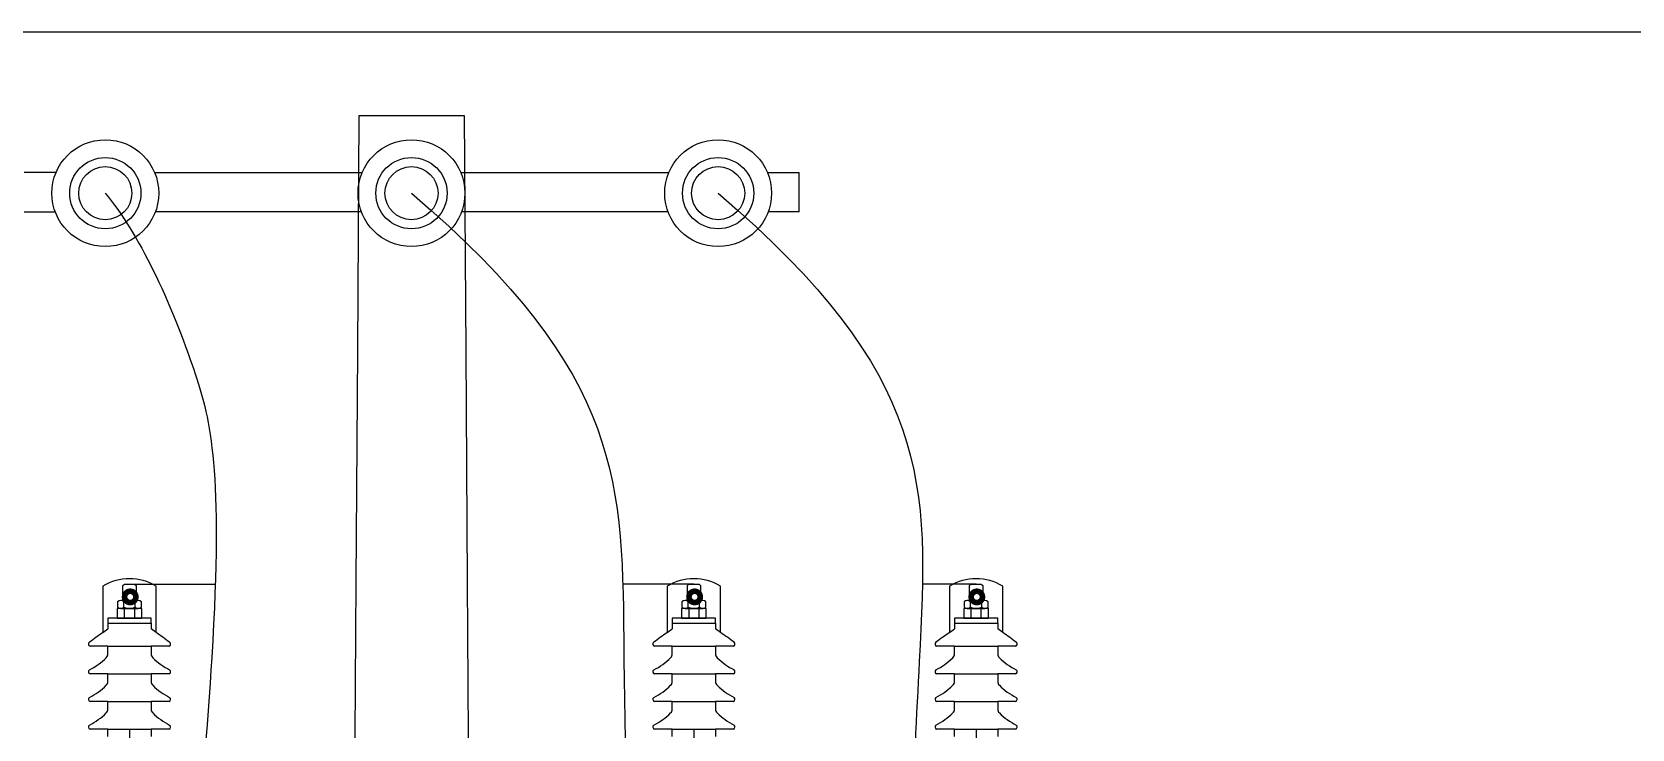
# Model space of a CAD drawing. Header units: inches. Extents: x -246336 to 136055, y -106871 to 69513.
# Drawn here: x -2419 to 416, y 68277 to 69513 of the extents above; entities that cross this region are included whole.
import ezdxf

# ---------------------------------------------------------------- set-up
doc = ezdxf.new("R2010")
doc.units = ezdxf.units.IN
doc.header["$MEASUREMENT"] = 0
doc.layers.add('XA-TT1', color=7, linetype='Continuous')

msp = doc.modelspace()

# ---------------------------------------------------------------- linework, layer by layer
at = {"color": 1}
msp.add_line((-4888.29, 69513.263), (6361.71, 69513.263), dxfattribs=at)
at = {"color": 9}
for p, q in [((-2256.022, 68493.287), (-2256.022, 68502.943)), ((-2236.063, 68493.287), (-2236.063, 68502.943)), ((-1256.022, 68493.287), (-1256.022, 68502.943)), ((-1236.063, 68493.287), (-1236.063, 68502.943)), ((-756.022, 68493.287), (-756.022, 68502.943)), ((-736.063, 68493.287), (-736.063, 68502.943)), ((-2284.352, 68464.741), (-2284.352, 68454.558)), ((-2261.599, 68490.988), (-2230.486, 68490.988)), ((-2207.733, 68464.741), (-2207.733, 68454.558)), ((-1284.352, 68464.741), (-1284.352, 68454.558)), ((-1261.599, 68490.988), (-1230.486, 68490.988)), ((-1207.733, 68464.741), (-1207.733, 68454.558)), ((-784.352, 68464.741), (-784.352, 68454.558)), ((-761.599, 68490.988), (-730.486, 68490.988)), ((-707.733, 68464.741), (-707.733, 68454.558)), ((-2293.279, 68448.343), (-2284.352, 68454.558)), ((-1293.279, 68448.343), (-1284.352, 68454.558)), ((-793.279, 68448.343), (-784.352, 68454.558)), ((-2284.352, 68423.948), (-2316.03, 68423.948)), ((-2284.352, 68423.948), (-2207.733, 68423.948)), ((-2284.352, 68410.652), (-2284.352, 68423.948)), ((-2176.055, 68423.948), (-2207.733, 68423.948)), ((-2207.733, 68423.948), (-2207.733, 68410.652)), ((-1284.352, 68423.948), (-1316.03, 68423.948)), ((-1284.352, 68423.948), (-1207.733, 68423.948)), ((-1284.352, 68410.652), (-1284.352, 68423.948)), ((-1176.055, 68423.948), (-1207.733, 68423.948)), ((-1207.733, 68423.948), (-1207.733, 68410.652)), ((-784.352, 68423.948), (-816.03, 68423.948)), ((-784.352, 68410.652), (-784.352, 68423.948)), ((-784.352, 68423.948), (-707.733, 68423.948)), ((-676.055, 68423.948), (-707.733, 68423.948)), ((-707.733, 68423.948), (-707.733, 68410.652)), ((-2284.352, 68375.003), (-2316.03, 68375.003)), ((-2284.352, 68375.003), (-2207.733, 68375.003)), ((-2284.352, 68361.707), (-2284.352, 68375.003)), ((-2176.055, 68375.003), (-2207.733, 68375.003)), ((-2207.733, 68375.003), (-2207.733, 68361.707)), ((-1284.352, 68375.003), (-1316.03, 68375.003)), ((-1284.352, 68375.003), (-1207.733, 68375.003)), ((-1284.352, 68361.707), (-1284.352, 68375.003)), ((-1176.055, 68375.003), (-1207.733, 68375.003)), ((-1207.733, 68375.003), (-1207.733, 68361.707)), ((-784.352, 68375.003), (-816.03, 68375.003)), ((-784.352, 68361.707), (-784.352, 68375.003)), ((-784.352, 68375.003), (-707.733, 68375.003)), ((-676.055, 68375.003), (-707.733, 68375.003)), ((-707.733, 68375.003), (-707.733, 68361.707)), ((-2284.352, 68326.058), (-2316.03, 68326.058)), ((-2284.352, 68326.058), (-2207.733, 68326.058)), ((-2284.352, 68312.761), (-2284.352, 68326.058)), ((-2176.055, 68326.058), (-2207.733, 68326.058)), ((-2207.733, 68326.058), (-2207.733, 68312.761)), ((-1284.352, 68326.058), (-1316.03, 68326.058)), ((-1284.352, 68326.058), (-1207.733, 68326.058)), ((-1284.352, 68312.761), (-1284.352, 68326.058)), ((-1176.055, 68326.058), (-1207.733, 68326.058)), ((-1207.733, 68326.058), (-1207.733, 68312.761)), ((-784.352, 68326.058), (-816.03, 68326.058)), ((-784.352, 68312.761), (-784.352, 68326.058)), ((-784.352, 68326.058), (-707.733, 68326.058)), ((-676.055, 68326.058), (-707.733, 68326.058)), ((-707.733, 68326.058), (-707.733, 68312.761)), ((-2284.352, 68277.112), (-2316.03, 68277.112)), ((-2284.352, 68277.112), (-2207.733, 68277.112)), ((-2284.352, 68263.816), (-2284.352, 68277.112)), ((-2176.055, 68277.112), (-2207.733, 68277.112)), ((-2207.733, 68277.112), (-2207.733, 68263.816)), ((-1284.352, 68277.112), (-1316.03, 68277.112)), ((-1284.352, 68277.112), (-1207.733, 68277.112)), ((-1284.352, 68263.816), (-1284.352, 68277.112)), ((-1176.055, 68277.112), (-1207.733, 68277.112)), ((-1207.733, 68277.112), (-1207.733, 68263.816)), ((-784.352, 68277.112), (-816.03, 68277.112)), ((-784.352, 68263.816), (-784.352, 68277.112)), ((-784.352, 68277.112), (-707.733, 68277.112)), ((-676.055, 68277.112), (-707.733, 68277.112)), ((-707.733, 68277.112), (-707.733, 68263.816))]:
    msp.add_line(p, q, dxfattribs=at)
at = {"color": 9, "flags": 128}
for points in [[(-2198.806, 68448.343), (-2198.806, 68530.179, 0.28706546), (-2293.279, 68530.179), (-2293.279, 68448.343)], [(-1198.806, 68448.343), (-1198.806, 68530.179, 0.28706546), (-1293.279, 68530.179), (-1293.279, 68448.343)], [(-698.806, 68448.343), (-698.806, 68530.179, 0.28706546), (-793.279, 68530.179), (-793.279, 68448.343)]]:
    msp.add_lwpolyline(points, format="xyb", dxfattribs=at)
at = {"color": 9}
for points in [[(-2255.171, 68534.161), (-2236.914, 68534.161), (-2234.394, 68531.641), (-2234.394, 68505.242), (-2257.691, 68505.242), (-2257.691, 68531.641)], [(-1255.171, 68534.161), (-1236.914, 68534.161), (-1234.394, 68531.641), (-1234.394, 68505.242), (-1257.691, 68505.242), (-1257.691, 68531.641)], [(-755.171, 68534.161), (-736.914, 68534.161), (-734.394, 68531.641), (-734.394, 68505.242), (-757.691, 68505.242), (-757.691, 68531.641)], [(-2284.352, 68464.741), (-2207.733, 68464.741), (-2207.733, 68473.606), (-2284.352, 68473.606)], [(-2267.982, 68473.606), (-2224.103, 68473.606), (-2224.103, 68490.988), (-2267.982, 68490.988)], [(-2255.28, 68473.606), (-2236.805, 68473.606), (-2236.805, 68490.988), (-2255.28, 68490.988)], [(-1284.352, 68464.741), (-1207.733, 68464.741), (-1207.733, 68473.606), (-1284.352, 68473.606)], [(-1267.982, 68473.606), (-1224.103, 68473.606), (-1224.103, 68490.988), (-1267.982, 68490.988)], [(-1255.28, 68473.606), (-1236.805, 68473.606), (-1236.805, 68490.988), (-1255.28, 68490.988)], [(-784.352, 68464.741), (-707.733, 68464.741), (-707.733, 68473.606), (-784.352, 68473.606)], [(-767.982, 68473.606), (-724.103, 68473.606), (-724.103, 68490.988), (-767.982, 68490.988)], [(-755.28, 68473.606), (-736.805, 68473.606), (-736.805, 68490.988), (-755.28, 68490.988)]]:
    msp.add_lwpolyline(points, close=True, dxfattribs=at)
for points in [[(-2267.176, 68502.943), (-2267.176, 68493.287)], [(-2230.486, 68505.242), (-2261.599, 68505.242)], [(-2224.909, 68493.287), (-2224.909, 68502.943)], [(-1267.176, 68502.943), (-1267.176, 68493.287)], [(-1230.486, 68505.242), (-1261.599, 68505.242)], [(-1224.909, 68493.287), (-1224.909, 68502.943)], [(-767.176, 68502.943), (-767.176, 68493.287)], [(-730.486, 68505.242), (-761.599, 68505.242)], [(-724.909, 68493.287), (-724.909, 68502.943)], [(-2284.352, 68472.894), (-2284.352, 68459.598)], [(-2261.599, 68490.988), (-2230.486, 68490.988)], [(-1284.352, 68472.894), (-1284.352, 68459.598)], [(-1261.599, 68490.988), (-1230.486, 68490.988)], [(-784.352, 68472.894), (-784.352, 68459.598)], [(-761.599, 68490.988), (-730.486, 68490.988)]]:
    msp.add_lwpolyline(points, dxfattribs=at)
for centre, radius, start, end in [((-2261.599, 68497.328), 7.914, 45.191903, 134.808097), ((-2261.599, 68498.901), 7.914, 225.191903, 314.808097), ((-2246.043, 68482.433), 22.809, 64.053456, 115.946544), ((-2246.043, 68513.797), 22.809, 244.053456, 295.946544), ((-2230.486, 68497.328), 7.914, 45.191903, 134.808097), ((-2230.486, 68498.901), 7.914, 225.191903, 314.808097), ((-1261.599, 68497.328), 7.914, 45.191903, 134.808097), ((-1261.599, 68498.901), 7.914, 225.191903, 314.808097), ((-1246.043, 68482.433), 22.809, 64.053456, 115.946544), ((-1246.043, 68513.797), 22.809, 244.053456, 295.946544), ((-1230.486, 68497.328), 7.914, 45.191903, 134.808097), ((-1230.486, 68498.901), 7.914, 225.191903, 314.808097), ((-761.599, 68497.328), 7.914, 45.191903, 134.808097), ((-761.599, 68498.901), 7.914, 225.191903, 314.808097), ((-746.043, 68482.433), 22.809, 64.053456, 115.946544), ((-746.043, 68513.797), 22.809, 244.053456, 295.946544), ((-730.486, 68497.328), 7.914, 45.191903, 134.808097), ((-730.486, 68498.901), 7.914, 225.191903, 314.808097), ((-1759.342, 67690.901), 926.718, 125.180822, 127.007265), ((-2732.743, 67690.901), 926.718, 52.992735, 54.819178), ((-759.342, 67690.901), 926.718, 125.180822, 127.007265), ((-1732.743, 67690.901), 926.718, 52.992735, 54.819178), ((-259.342, 67690.901), 926.718, 125.180822, 127.007265), ((-1232.743, 67690.901), 926.718, 52.992735, 54.819178), ((-2315.008, 68427.697), 3.886, 123.423163, 254.753603), ((-2294.352, 68410.652), 10, 315.248695, 0), ((-2197.733, 68410.652), 10, 180, 224.751305), ((-2177.077, 68427.697), 3.886, 285.246397, 56.576837), ((-1315.008, 68427.697), 3.886, 123.423163, 254.753603), ((-1294.352, 68410.652), 10, 315.248695, 0), ((-1197.733, 68410.652), 10, 180, 224.751305), ((-1177.077, 68427.697), 3.886, 285.246397, 56.576837), ((-815.008, 68427.697), 3.886, 123.423163, 254.753603), ((-794.352, 68410.652), 10, 315.248695, 0), ((-697.733, 68410.652), 10, 180, 224.751305), ((-677.077, 68427.697), 3.886, 285.246397, 56.576837), ((-2315.008, 68378.752), 3.886, 123.423163, 254.753603), ((-2371.348, 68488.446), 119.454, 296.98289, 314.750412), ((-2120.737, 68488.446), 119.454, 225.249588, 243.01711), ((-2177.077, 68378.752), 3.886, 285.246397, 56.576837), ((-1315.008, 68378.752), 3.886, 123.423163, 254.753603), ((-1371.348, 68488.446), 119.454, 296.98289, 314.750412), ((-1120.737, 68488.446), 119.454, 225.249588, 243.01711), ((-1177.077, 68378.752), 3.886, 285.246397, 56.576837), ((-815.008, 68378.752), 3.886, 123.423163, 254.753603), ((-871.348, 68488.446), 119.454, 296.98289, 314.750412), ((-620.737, 68488.446), 119.454, 225.249588, 243.01711), ((-677.077, 68378.752), 3.886, 285.246397, 56.576837), ((-2371.348, 68439.501), 119.454, 296.98289, 314.750412), ((-2294.352, 68361.707), 10, 315.248695, 0), ((-2197.733, 68361.707), 10, 180, 224.751305), ((-2120.737, 68439.501), 119.454, 225.249588, 243.01711), ((-1371.348, 68439.501), 119.454, 296.98289, 314.750412), ((-1294.352, 68361.707), 10, 315.248695, 0), ((-1197.733, 68361.707), 10, 180, 224.751305), ((-1120.737, 68439.501), 119.454, 225.249588, 243.01711), ((-871.348, 68439.501), 119.454, 296.98289, 314.750412), ((-794.352, 68361.707), 10, 315.248695, 0), ((-697.733, 68361.707), 10, 180, 224.751305), ((-620.737, 68439.501), 119.454, 225.249588, 243.01711), ((-2315.008, 68329.807), 3.886, 123.423163, 254.753603), ((-2177.077, 68329.807), 3.886, 285.246397, 56.576837), ((-1315.008, 68329.807), 3.886, 123.423163, 254.753603), ((-1177.077, 68329.807), 3.886, 285.246397, 56.576837), ((-815.008, 68329.807), 3.886, 123.423163, 254.753603), ((-677.077, 68329.807), 3.886, 285.246397, 56.576837), ((-2371.348, 68390.555), 119.454, 296.98289, 314.750412), ((-2294.352, 68312.761), 10, 315.248695, 0), ((-2197.733, 68312.761), 10, 180, 224.751305), ((-2120.737, 68390.555), 119.454, 225.249588, 243.01711), ((-1371.348, 68390.555), 119.454, 296.98289, 314.750412), ((-1294.352, 68312.761), 10, 315.248695, 0), ((-1197.733, 68312.761), 10, 180, 224.751305), ((-1120.737, 68390.555), 119.454, 225.249588, 243.01711), ((-871.348, 68390.555), 119.454, 296.98289, 314.750412), ((-794.352, 68312.761), 10, 315.248695, 0), ((-697.733, 68312.761), 10, 180, 224.751305), ((-620.737, 68390.555), 119.454, 225.249588, 243.01711), ((-2315.008, 68280.861), 3.886, 123.423163, 254.753603), ((-2177.077, 68280.861), 3.886, 285.246397, 56.576837), ((-1315.008, 68280.861), 3.886, 123.423163, 254.753603), ((-1177.077, 68280.861), 3.886, 285.246397, 56.576837), ((-815.008, 68280.861), 3.886, 123.423163, 254.753603), ((-677.077, 68280.861), 3.886, 285.246397, 56.576837)]:
    msp.add_arc(centre, radius, start, end, dxfattribs=at)
at = {"layer": 'XA-TT1'}
for p, q in [((-4888.29, 69513.263), (6361.71, 69513.263)), ((-1841.661, 68947.881), (-1838.922, 69364.981)), ((-1838.922, 69364.981), (-1653.163, 69364.981)), ((-1653.163, 69364.981), (-1650.424, 68947.881)), ((-1059.658, 69194.263), (-1059.658, 69264.263)), ((-2246.043, 68277.112), (-2246.043, 68103.881)), ((-1246.043, 68277.112), (-1246.043, 68103.881)), ((-746.043, 68277.112), (-746.043, 68103.881))]:
    msp.add_line(p, q, dxfattribs=at)
at = {"layer": 'XA-TT1', "color": 2}
for p, q in [((-2246.043, 68534.161), (-2094.07, 68534.161)), ((-1246.043, 68534.161), (-1372.041, 68534.161)), ((-746.043, 68534.161), (-841.026, 68534.161))]:
    msp.add_line(p, q, dxfattribs=at)
at = {"layer": 'XA-TT1', "color": 9}
for p, q in [((-2198.806, 68448.343), (-2207.733, 68454.558)), ((-1198.806, 68448.343), (-1207.733, 68454.558)), ((-698.806, 68448.343), (-707.733, 68454.558))]:
    msp.add_line(p, q, dxfattribs=at)
at = {"layer": 'XA-TT1', "color": 7, "flags": 128}
for points in [[(-2376.146, 69264.263), (-2432.427, 69264.263)], [(-2201.725, 69264.263), (-1833.666, 69264.263)], [(-1659.245, 69264.263), (-1290.36, 69264.263)], [(-1115.939, 69264.263), (-1059.658, 69264.263)], [(-2432.427, 69194.263), (-2377.626, 69194.263)], [(-1835.147, 69194.263), (-2200.244, 69194.263)], [(-1291.841, 69194.263), (-1657.765, 69194.263)], [(-1059.658, 69194.263), (-1114.459, 69194.263)]]:
    msp.add_lwpolyline(points, dxfattribs=at)
at = {"layer": 'XA-TT1', "flags": 128}
for points in [[(-1844.35, 68538.381), (-1841.661, 68947.881)], [(-1650.424, 68947.881), (-1647.735, 68538.381)], [(-1846.743, 68173.881), (-1844.35, 68538.381)], [(-1647.735, 68538.381), (-1645.342, 68173.881)]]:
    msp.add_lwpolyline(points, dxfattribs=at)
at = {"layer": 'XA-TT1', "color": 7, "const_width": 10, "flags": 128}
for points in [[(-2254.775, 68511.418, 1), (-2234.775, 68511.418, 1)], [(-1254.775, 68511.418, 1), (-1234.775, 68511.418, 1)], [(-754.775, 68511.418, 1), (-734.775, 68511.418, 1)]]:
    msp.add_lwpolyline(points, format="xyb", close=True, dxfattribs=at)
at = {"layer": 'XA-TT1'}
for centre, radius in [((-2288.935, 69227.402), 94.68), ((-1746.456, 69227.402), 94.68), ((-1203.15, 69227.402), 94.68), ((-2288.935, 69227.402), 63.123), ((-1746.456, 69227.402), 63.123), ((-1203.15, 69227.402), 63.123), ((-2288.935, 69227.402), 47.066), ((-1746.456, 69227.402), 47.066), ((-1203.15, 69227.402), 47.066)]:
    msp.add_circle(centre, radius, dxfattribs=at)
at = {"layer": 'XA-TT1', "color": 2}
for points in [[(-2288.935, 69227.402), (-2230.102, 69155.104), (-2141.327, 68974.709), (-2063.965, 68674.683), (-2150.45, 67808.92), (-2245.862, 67422.919)], [(-1746.456, 69227.402), (-1367.062, 68903.026), (-1376.571, 68599.78), (-1360.167, 67854.255), (-1263.545, 67629.618), (-1251.663, 67421.935)], [(-1203.15, 69227.402), (-823.756, 68903.026), (-833.265, 68599.78), (-880.347, 67819.181), (-752.832, 67607.542), (-750.602, 67421.935)]]:
    msp.add_open_spline(points, degree=3, knots=[0, 0, 0, 0, 367.91784603, 584.91351924, 738.59181403, 738.59181403, 738.59181403, 738.59181403], dxfattribs=at)

doc.saveas('drawing.dxf')
